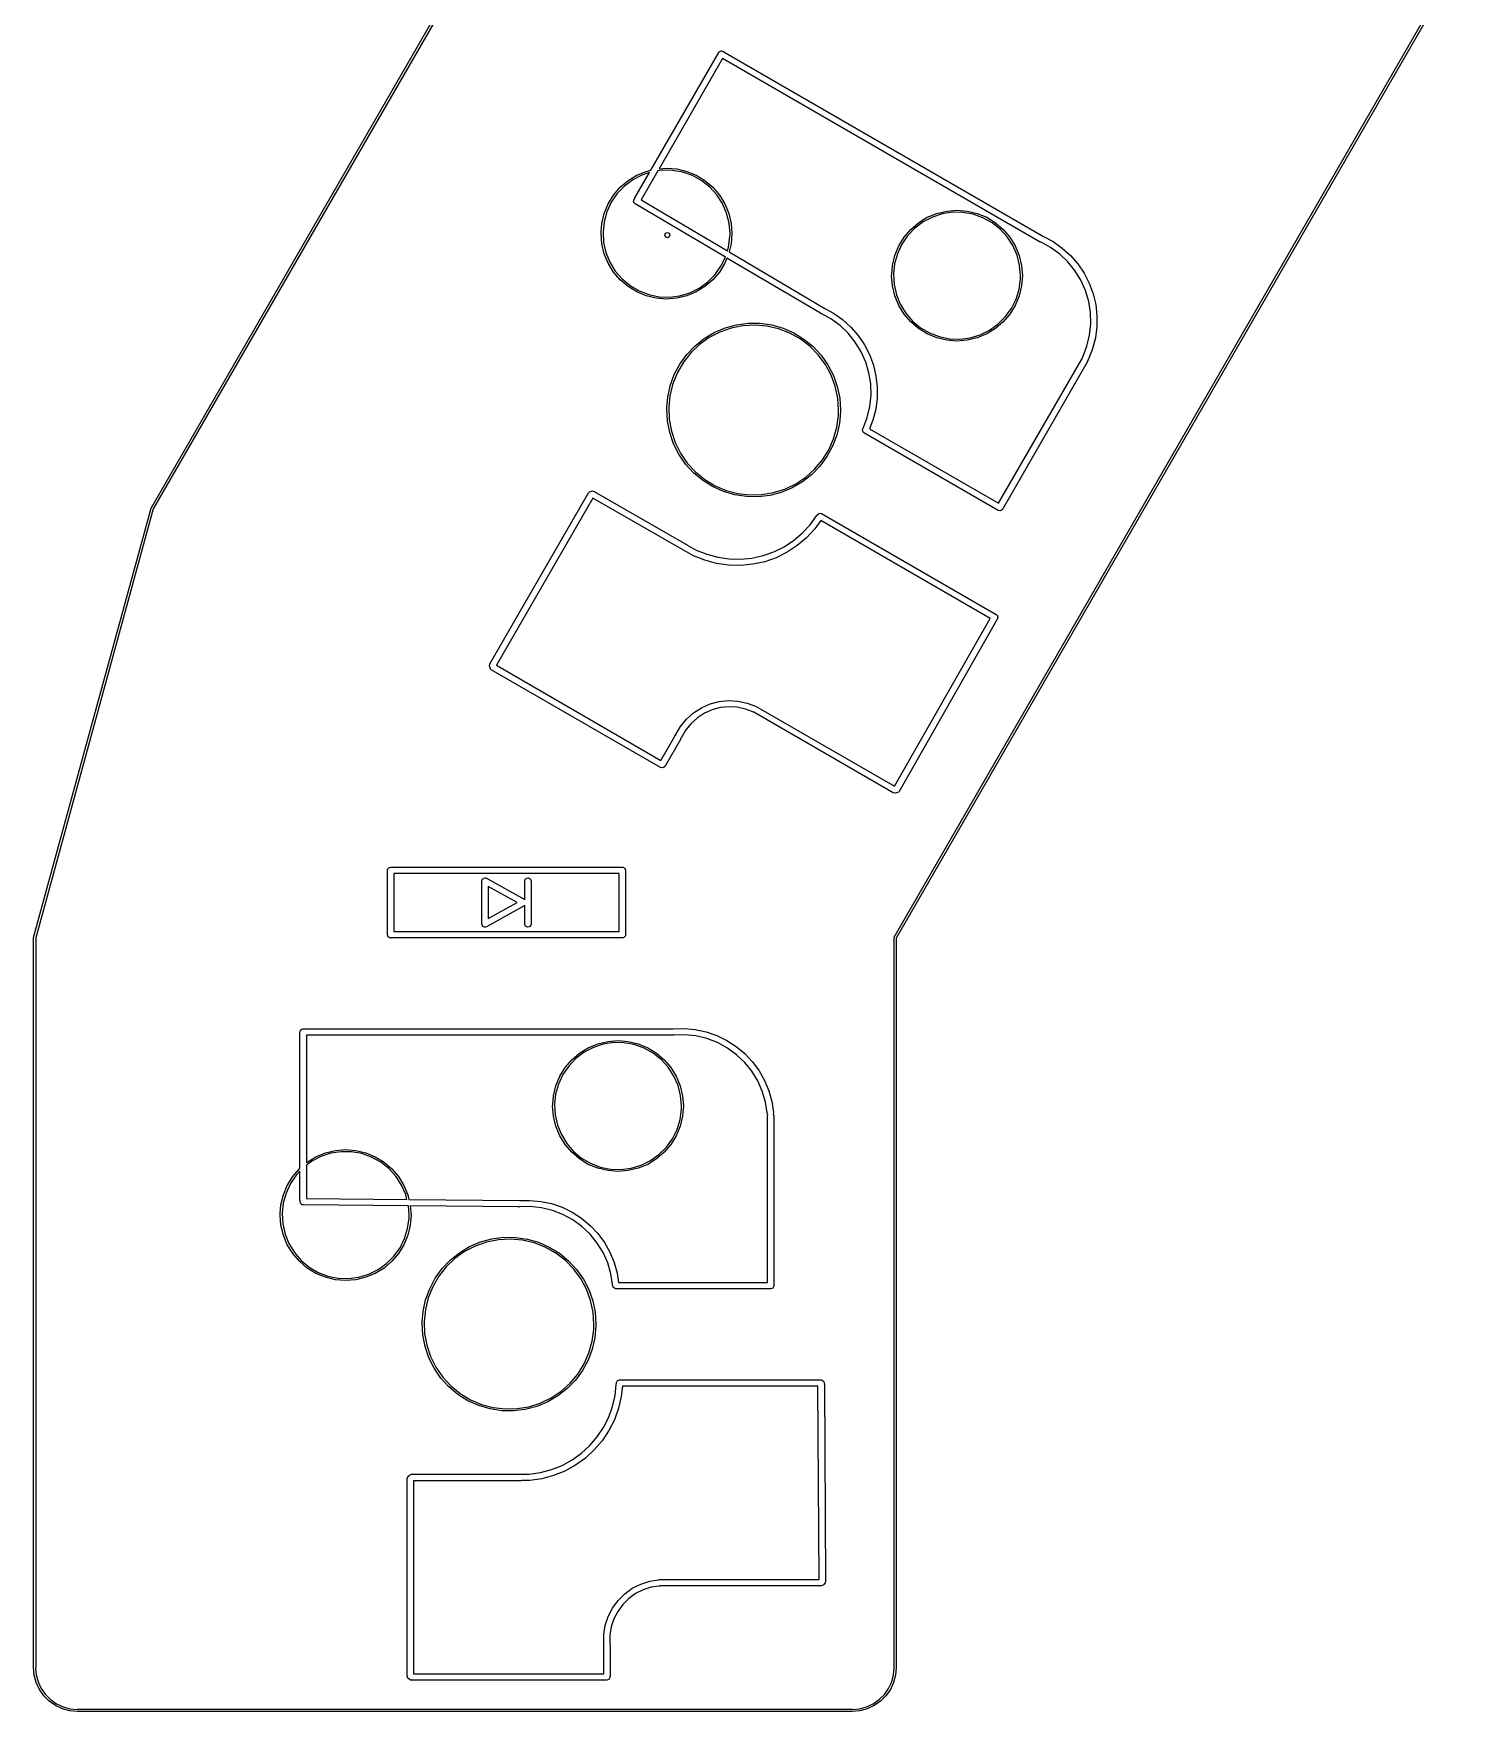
# Model space of a CAD drawing. Extents: x 62 to 222, y -188 to -37.
# Drawn here: x 61.58 to 94.79, y -188.32 to -149.23 of the extents above; entities that cross this region are included whole.
import ezdxf

# ---------------------------------------------------------------- set-up
doc = ezdxf.new("R2010")
doc.units = 0
doc.layers.add('BLACK', color=7, linetype='CONTINUOUS')

msp = doc.modelspace()

# ---------------------------------------------------------------- linework, layer by layer
at = {"layer": 'BLACK', "linetype": 'CONTINUOUS'}
for p, q in [((64.3177, -160.283), (79.3161, -134.305)), ((79.361, -134.327), (64.3626, -160.305)), ((81.6382, -170.283), (94.7509, -147.571)), ((94.7896, -147.604), (81.6849, -170.302)), ((75.9616, -152.415), (77.5458, -149.671)), ((77.5458, -149.671), (77.5521, -149.664)), ((77.5521, -149.664), (77.5533, -149.66)), ((77.5533, -149.66), (77.5562, -149.659)), ((77.5562, -149.659), (77.5625, -149.651)), ((77.5625, -149.651), (77.5808, -149.645)), ((77.5808, -149.645), (77.5977, -149.635)), ((77.5977, -149.635), (77.6044, -149.636)), ((77.6044, -149.636), (77.6107, -149.634)), ((77.6107, -149.634), (77.6291, -149.64)), ((77.6291, -149.64), (77.6482, -149.644)), ((77.6482, -149.644), (85.1177, -153.956)), ((77.6382, -149.811), (76.1558, -152.379)), ((85.0427, -154.086), (77.6382, -149.811)), ((75.6377, -152.531), (75.8587, -152.44)), ((76.1268, -152.429), (75.7359, -153.106)), ((75.8587, -152.44), (75.9616, -152.415)), ((76.2268, -152.414), (76.1268, -152.429)), ((76.1558, -152.379), (76.33, -152.365)), ((76.4693, -152.417), (76.2268, -152.414)), ((76.33, -152.365), (76.5686, -152.384)), ((76.7081, -152.459), (76.4693, -152.417)), ((76.5686, -152.384), (76.8013, -152.44)), ((76.8013, -152.44), (77.0223, -152.531)), ((75.0962, -152.994), (75.2517, -152.812)), ((75.3474, -152.783), (75.1798, -152.959)), ((75.2517, -152.812), (75.4336, -152.656)), ((75.5413, -152.638), (75.3474, -152.783)), ((75.4336, -152.656), (75.6377, -152.531)), ((75.7565, -152.526), (75.5413, -152.638)), ((75.5918, -153.056), (75.9306, -152.469)), ((75.9306, -152.469), (75.7565, -152.526)), ((76.9367, -152.54), (76.7081, -152.459)), ((77.1491, -152.657), (76.9367, -152.54)), ((77.0223, -152.531), (77.2264, -152.656)), ((77.3394, -152.808), (77.1491, -152.657)), ((77.2264, -152.656), (77.4083, -152.812)), ((77.5026, -152.987), (77.3394, -152.808)), ((77.4083, -152.812), (77.5638, -152.994)), ((74.8796, -153.419), (74.9712, -153.198)), ((75.0431, -153.159), (74.941, -153.379)), ((74.9712, -153.198), (75.0962, -152.994)), ((75.1798, -152.959), (75.0431, -153.159)), ((75.5587, -153.132), (75.5767, -153.084)), ((75.5759, -153.181), (75.5587, -153.132)), ((75.5957, -153.197), (75.5759, -153.181)), ((75.5767, -153.084), (75.5879, -153.078)), ((75.5879, -153.078), (75.5918, -153.056)), ((77.7035, -154.44), (75.5957, -153.197)), ((75.7359, -153.106), (77.7492, -154.293)), ((77.6344, -153.191), (77.5026, -152.987)), ((77.5638, -152.994), (77.6888, -153.198)), ((77.7311, -153.413), (77.6344, -153.191)), ((77.6888, -153.198), (77.7804, -153.419)), ((74.8238, -153.651), (74.8796, -153.419)), ((74.8762, -153.613), (74.8504, -153.854)), ((74.941, -153.379), (74.8762, -153.613)), ((77.7902, -153.648), (77.7311, -153.413)), ((77.7804, -153.419), (77.8362, -153.651)), ((82.3113, -153.618), (82.1174, -153.763)), ((82.2036, -153.636), (82.4077, -153.511)), ((82.5265, -153.506), (82.3113, -153.618)), ((82.4077, -153.511), (82.6287, -153.42)), ((82.757, -153.43), (82.5265, -153.506)), ((82.6287, -153.42), (82.8614, -153.364)), ((82.9968, -153.394), (82.757, -153.43)), ((82.8614, -153.364), (83.1, -153.345)), ((83.2393, -153.397), (82.9968, -153.394)), ((83.1, -153.345), (83.3386, -153.364)), ((83.4781, -153.439), (83.2393, -153.397)), ((83.3386, -153.364), (83.5713, -153.42)), ((83.7067, -153.52), (83.4781, -153.439)), ((83.5713, -153.42), (83.7923, -153.511)), ((83.919, -153.637), (83.7067, -153.52)), ((83.7923, -153.511), (83.9964, -153.636)), ((74.805, -153.89), (74.8078, -153.854)), ((74.8238, -154.129), (74.805, -153.89)), ((74.8078, -153.854), (74.8238, -153.651)), ((74.8504, -153.854), (74.8643, -154.096)), ((76.29, -153.925), (76.3076, -153.883)), ((76.3076, -153.967), (76.29, -153.925)), ((76.3076, -153.883), (76.35, -153.865)), ((76.35, -153.985), (76.3076, -153.967)), ((76.35, -153.865), (76.3924, -153.883)), ((76.3924, -153.967), (76.35, -153.985)), ((76.3924, -153.883), (76.41, -153.925)), ((76.41, -153.925), (76.3924, -153.967)), ((77.7766, -154.203), (77.8083, -153.962)), ((77.8101, -153.89), (77.7902, -153.648)), ((77.8083, -153.962), (77.8101, -153.89)), ((77.8362, -153.651), (77.855, -153.89)), ((77.855, -153.89), (77.8362, -154.129)), ((81.7412, -154.178), (81.8662, -153.974)), ((81.9498, -153.939), (81.8131, -154.139)), ((81.8662, -153.974), (82.0217, -153.792)), ((82.1174, -153.763), (81.9498, -153.939)), ((82.0217, -153.792), (82.2036, -153.636)), ((84.1094, -153.788), (83.919, -153.637)), ((83.9964, -153.636), (84.1783, -153.792)), ((84.2726, -153.967), (84.1094, -153.788)), ((84.1783, -153.792), (84.3338, -153.974)), ((84.4044, -154.171), (84.2726, -153.967)), ((84.3338, -153.974), (84.4588, -154.178)), ((85.1177, -153.956), (85.1181, -153.956)), ((85.1181, -153.956), (85.3412, -154.076)), ((74.8796, -154.361), (74.8238, -154.129)), ((74.8643, -154.096), (74.9177, -154.333)), ((74.9712, -154.582), (74.8796, -154.361)), ((74.9177, -154.333), (75.0089, -154.557)), ((77.7492, -154.293), (77.7766, -154.203)), ((77.8362, -154.129), (77.7908, -154.318)), ((77.7908, -154.318), (80.0223, -155.633)), ((81.5938, -154.631), (81.6496, -154.399)), ((81.711, -154.359), (81.6462, -154.593)), ((81.6496, -154.399), (81.7412, -154.178)), ((81.8131, -154.139), (81.711, -154.359)), ((84.5011, -154.393), (84.4044, -154.171)), ((84.4588, -154.178), (84.5504, -154.399)), ((84.5602, -154.628), (84.5011, -154.393)), ((84.5504, -154.399), (84.6062, -154.631)), ((85.046, -154.087), (85.0427, -154.086)), ((85.0488, -154.089), (85.046, -154.087)), ((85.0603, -154.091), (85.0488, -154.089)), ((85.2819, -154.211), (85.0603, -154.091)), ((85.4947, -154.366), (85.2819, -154.211)), ((85.3412, -154.076), (85.5543, -154.226)), ((85.6856, -154.547), (85.4947, -154.366)), ((85.5543, -154.226), (85.7477, -154.401)), ((85.7477, -154.401), (85.9186, -154.597)), ((75.0962, -154.786), (74.9712, -154.582)), ((75.0089, -154.557), (75.1357, -154.764)), ((75.2517, -154.968), (75.0962, -154.786)), ((75.1357, -154.764), (75.2945, -154.947)), ((77.5638, -154.786), (77.4083, -154.968)), ((77.4571, -154.849), (77.5987, -154.652)), ((77.6888, -154.582), (77.5638, -154.786)), ((77.5987, -154.652), (77.7035, -154.44)), ((77.739, -154.461), (77.6888, -154.582)), ((79.9158, -155.744), (77.739, -154.461)), ((81.5778, -154.834), (81.5938, -154.631)), ((81.6462, -154.593), (81.6204, -154.834)), ((84.5801, -154.87), (84.5602, -154.628)), ((84.6062, -154.631), (84.625, -154.87)), ((85.8512, -154.751), (85.6856, -154.547)), ((85.9886, -154.976), (85.8512, -154.751)), ((85.9186, -154.597), (86.0646, -154.813)), ((75.4336, -155.124), (75.2517, -154.968)), ((75.2945, -154.947), (75.4811, -155.102)), ((75.6377, -155.249), (75.4336, -155.124)), ((75.4811, -155.102), (75.6905, -155.225)), ((76.87, -155.268), (77.0879, -155.161)), ((77.2264, -155.124), (77.0223, -155.249)), ((77.0879, -155.161), (77.2853, -155.02)), ((77.4083, -154.968), (77.2264, -155.124)), ((77.2853, -155.02), (77.4571, -154.849)), ((81.575, -154.87), (81.5778, -154.834)), ((81.5938, -155.109), (81.575, -154.87)), ((81.6496, -155.341), (81.5938, -155.109)), ((81.6204, -154.834), (81.6343, -155.076)), ((81.6343, -155.076), (81.6877, -155.313)), ((84.4761, -155.415), (84.5466, -155.183)), ((84.5466, -155.183), (84.5783, -154.942)), ((84.6062, -155.109), (84.5504, -155.341)), ((84.5783, -154.942), (84.5801, -154.87)), ((84.625, -154.87), (84.6062, -155.109)), ((86.0956, -155.216), (85.9886, -154.976)), ((86.0646, -154.813), (86.1836, -155.045)), ((86.1836, -155.045), (86.2737, -155.29)), ((75.8587, -155.34), (75.6377, -155.249)), ((75.6905, -155.225), (75.9171, -155.311)), ((76.0914, -155.396), (75.8587, -155.34)), ((75.9171, -155.311), (76.1548, -155.36)), ((76.33, -155.415), (76.0914, -155.396)), ((76.1548, -155.36), (76.3971, -155.369)), ((76.5686, -155.396), (76.33, -155.415)), ((76.3971, -155.369), (76.6377, -155.338)), ((76.8013, -155.34), (76.5686, -155.396)), ((76.6377, -155.338), (76.87, -155.268)), ((77.0223, -155.249), (76.8013, -155.34)), ((81.7412, -155.562), (81.6496, -155.341)), ((81.6877, -155.313), (81.7789, -155.537)), ((81.8662, -155.766), (81.7412, -155.562)), ((81.7789, -155.537), (81.9057, -155.744)), ((84.4588, -155.562), (84.3338, -155.766)), ((84.3687, -155.632), (84.4761, -155.415)), ((84.5504, -155.341), (84.4588, -155.562)), ((86.1703, -155.469), (86.0956, -155.216)), ((86.2114, -155.729), (86.1703, -155.469)), ((86.2737, -155.29), (86.3337, -155.543)), ((86.3337, -155.543), (86.3627, -155.802)), ((79.9291, -155.757), (79.9158, -155.744)), ((79.9386, -155.758), (79.9291, -155.757)), ((79.9461, -155.762), (79.9386, -155.758)), ((79.9494, -155.763), (79.9461, -155.762)), ((80.1617, -155.878), (79.9494, -155.763)), ((80.0223, -155.633), (80.034, -155.643)), ((80.034, -155.643), (80.2211, -155.744)), ((80.3742, -156.033), (80.1617, -155.878)), ((80.2211, -155.744), (80.4338, -155.893)), ((80.4338, -155.893), (80.6269, -156.067)), ((82.0217, -155.948), (81.8662, -155.766)), ((81.9057, -155.744), (82.0645, -155.927)), ((82.2036, -156.104), (82.0217, -155.948)), ((82.0645, -155.927), (82.2511, -156.082)), ((84.1783, -155.948), (83.9964, -156.104)), ((84.0553, -156), (84.2271, -155.829)), ((84.3338, -155.766), (84.1783, -155.948)), ((84.2271, -155.829), (84.3687, -155.632)), ((86.2182, -155.992), (86.2114, -155.729)), ((86.3627, -155.802), (86.3603, -156.063)), ((76.9893, -156.509), (77.2043, -156.337)), ((77.3254, -156.312), (77.0979, -156.474)), ((77.2043, -156.337), (77.4407, -156.196)), ((77.5736, -156.183), (77.3254, -156.312)), ((77.4407, -156.196), (77.694, -156.088)), ((77.8375, -156.09), (77.5736, -156.183)), ((77.694, -156.088), (77.9597, -156.015)), ((78.1118, -156.036), (77.8375, -156.09)), ((77.9597, -156.015), (78.2328, -155.979)), ((78.3911, -156.02), (78.1118, -156.036)), ((78.2328, -155.979), (78.5083, -155.98)), ((78.6697, -156.044), (78.3911, -156.02)), ((78.5083, -155.98), (78.781, -156.019)), ((78.9422, -156.107), (78.6697, -156.044)), ((78.781, -156.019), (79.0459, -156.095)), ((79.2031, -156.208), (78.9422, -156.107)), ((79.0459, -156.095), (79.2982, -156.205)), ((79.4471, -156.345), (79.2031, -156.208)), ((79.2982, -156.205), (79.533, -156.349)), ((79.6694, -156.515), (79.4471, -156.345)), ((79.533, -156.349), (79.7462, -156.524)), ((80.5647, -156.213), (80.3742, -156.033)), ((80.73, -156.418), (80.5647, -156.213)), ((80.6269, -156.067), (80.7975, -156.264)), ((80.7975, -156.264), (80.9433, -156.479)), ((82.4077, -156.229), (82.2036, -156.104)), ((82.2511, -156.082), (82.4605, -156.205)), ((82.6287, -156.32), (82.4077, -156.229)), ((82.4605, -156.205), (82.6871, -156.291)), ((82.8614, -156.376), (82.6287, -156.32)), ((82.6871, -156.291), (82.9248, -156.34)), ((82.9248, -156.34), (83.1671, -156.349)), ((83.1671, -156.349), (83.4077, -156.318)), ((83.5713, -156.32), (83.3386, -156.376)), ((83.4077, -156.318), (83.64, -156.248)), ((83.7923, -156.229), (83.5713, -156.32)), ((83.64, -156.248), (83.8579, -156.141)), ((83.9964, -156.104), (83.7923, -156.229)), ((83.8579, -156.141), (84.0553, -156)), ((86.1292, -156.509), (86.1907, -156.254)), ((86.1907, -156.254), (86.2182, -155.992)), ((86.3264, -156.321), (86.2617, -156.573)), ((86.3603, -156.063), (86.3264, -156.321)), ((76.639, -156.933), (76.7997, -156.709)), ((76.8955, -156.667), (76.7223, -156.887)), ((76.7997, -156.709), (76.9893, -156.509)), ((77.0979, -156.474), (76.8955, -156.667)), ((79.8656, -156.714), (79.6694, -156.515)), ((79.7462, -156.524), (79.9337, -156.726)), ((80.0318, -156.939), (79.8656, -156.714)), ((79.9337, -156.726), (80.0921, -156.951)), ((80.8672, -156.642), (80.73, -156.418)), ((80.9741, -156.882), (80.8672, -156.642)), ((80.9433, -156.479), (81.0621, -156.71)), ((81.0621, -156.71), (81.1521, -156.954)), ((83.1, -156.395), (82.8614, -156.376)), ((83.3386, -156.376), (83.1, -156.395)), ((86.0308, -156.753), (86.0388, -156.745)), ((86.0388, -156.745), (86.1292, -156.509)), ((86.2617, -156.573), (86.1671, -156.816)), ((76.5819, -157.129), (76.4769, -157.388)), ((76.5101, -157.176), (76.639, -156.933)), ((76.7223, -156.887), (76.5819, -157.129)), ((80.1646, -157.185), (80.0318, -156.939)), ((80.0921, -156.951), (80.2185, -157.196)), ((81.0486, -157.133), (80.9741, -156.882)), ((81.0897, -157.393), (81.0486, -157.133)), ((81.1521, -156.954), (81.212, -157.208)), ((84.069, -160.173), (86.0085, -156.813)), ((86.1384, -156.888), (84.1659, -160.305)), ((86.0085, -156.813), (86.0252, -156.793)), ((86.0252, -156.793), (86.0261, -156.793)), ((86.0261, -156.793), (86.0308, -156.753)), ((86.1473, -156.838), (86.1384, -156.888)), ((86.167, -156.816), (86.1471, -156.838)), ((86.1471, -156.838), (86.1473, -156.838)), ((86.1671, -156.816), (86.167, -156.816)), ((76.3567, -157.704), (76.4154, -157.435)), ((76.4769, -157.388), (76.4094, -157.66)), ((76.4154, -157.435), (76.5101, -157.176)), ((80.2614, -157.448), (80.1646, -157.185)), ((80.2185, -157.196), (80.3104, -157.455)), ((80.3203, -157.721), (80.2614, -157.448)), ((80.3104, -157.455), (80.3663, -157.725)), ((81.0966, -157.655), (81.0897, -157.393)), ((81.212, -157.208), (81.241, -157.466)), ((81.241, -157.466), (81.2386, -157.726)), ((76.3383, -157.938), (76.3567, -157.704)), ((76.4094, -157.66), (76.3809, -157.938)), ((80.34, -158), (80.3203, -157.721)), ((80.3663, -157.725), (80.385, -158)), ((81.0078, -158.172), (81.0691, -157.917)), ((81.0691, -157.917), (81.0966, -157.655)), ((81.2386, -157.726), (81.2049, -157.984)), ((76.3351, -157.979), (76.3383, -157.938)), ((76.351, -158.254), (76.3351, -157.979)), ((76.404, -158.524), (76.351, -158.254)), ((76.3809, -157.938), (76.3919, -158.217)), ((76.3919, -158.217), (76.4422, -158.492)), ((80.2989, -158.402), (80.3361, -158.124)), ((80.3361, -158.124), (80.34, -158)), ((80.3846, -158.042), (80.3601, -158.317)), ((80.385, -158), (80.3846, -158.042)), ((80.9176, -158.407), (81.0078, -158.172)), ((81.1404, -158.236), (81.0621, -158.437)), ((81.2049, -157.984), (81.1404, -158.236)), ((76.4932, -158.785), (76.404, -158.524)), ((76.4422, -158.492), (76.5307, -158.758)), ((80.1099, -158.927), (80.223, -158.671)), ((80.2986, -158.585), (80.2012, -158.843)), ((80.223, -158.671), (80.2989, -158.402)), ((80.3601, -158.317), (80.2986, -158.585)), ((80.8951, -158.47), (80.9071, -158.437)), ((80.9126, -158.518), (80.8951, -158.47)), ((80.9071, -158.437), (80.9096, -158.415)), ((80.9096, -158.415), (80.9176, -158.407)), ((80.9326, -158.535), (80.9126, -158.518)), ((84.0589, -160.34), (80.9326, -158.535)), ((81.0621, -158.437), (84.069, -160.173)), ((76.617, -159.031), (76.4932, -158.785)), ((76.5307, -158.758), (76.6557, -159.008)), ((76.773, -159.258), (76.617, -159.031)), ((76.6557, -159.008), (76.8147, -159.238)), ((80.0698, -159.085), (79.9067, -159.307)), ((79.9619, -159.164), (80.1099, -158.927)), ((80.2012, -158.843), (80.0698, -159.085)), ((76.9584, -159.462), (76.773, -159.258)), ((76.8147, -159.238), (77.0046, -159.443)), ((77.1697, -159.638), (76.9584, -159.462)), ((77.0046, -159.443), (77.2215, -159.62)), ((79.5736, -159.565), (79.7819, -159.378)), ((79.9067, -159.307), (79.715, -159.505)), ((79.7819, -159.378), (79.9619, -159.164)), ((77.4031, -159.785), (77.1697, -159.638)), ((77.2215, -159.62), (77.4611, -159.764)), ((77.6541, -159.898), (77.4031, -159.785)), ((77.4611, -159.764), (77.7186, -159.873)), ((77.7186, -159.873), (77.989, -159.945)), ((78.8222, -159.925), (79.0889, -159.841)), ((79.2604, -159.814), (79.0059, -159.919)), ((79.0889, -159.841), (79.341, -159.72)), ((79.4982, -159.675), (79.2604, -159.814)), ((79.341, -159.72), (79.5736, -159.565)), ((79.715, -159.505), (79.4982, -159.675)), ((72.2089, -163.915), (74.5089, -159.931)), ((74.6138, -160.05), (72.3638, -163.947)), ((74.5089, -159.931), (74.5256, -159.911)), ((74.5256, -159.911), (74.5738, -159.894)), ((74.5738, -159.894), (74.5783, -159.895)), ((74.5783, -159.895), (74.5949, -159.886)), ((74.5949, -159.886), (74.6455, -159.895)), ((76.7788, -161.3), (74.6138, -160.05)), ((74.6455, -159.895), (76.7763, -161.125)), ((77.9183, -159.976), (77.6541, -159.898)), ((78.1906, -160.018), (77.9183, -159.976)), ((77.989, -159.945), (78.2667, -159.978)), ((78.466, -160.022), (78.1906, -160.018)), ((78.2667, -159.978), (78.5463, -159.971)), ((78.7394, -159.989), (78.466, -160.022)), ((78.5463, -159.971), (78.8222, -159.925)), ((79.0059, -159.919), (78.7394, -159.989)), ((61.5759, -170.289), (64.3153, -160.289)), ((64.3626, -160.305), (61.625, -170.299)), ((64.3153, -160.289), (64.3173, -160.286)), ((64.3173, -160.286), (64.3177, -160.283)), ((79.6753, -160.675), (79.8254, -160.469)), ((79.927, -160.577), (79.788, -160.768)), ((79.8254, -160.469), (79.8281, -160.458)), ((79.8281, -160.458), (79.8464, -160.443)), ((79.8464, -160.443), (79.8507, -160.431)), ((79.8507, -160.431), (79.8952, -160.405)), ((79.8952, -160.405), (79.9457, -160.414)), ((83.8763, -162.857), (79.927, -160.577)), ((79.9457, -160.414), (84.016, -162.764)), ((84.1094, -160.349), (84.0589, -160.34)), ((84.1539, -160.323), (84.1094, -160.349)), ((84.1566, -160.316), (84.1539, -160.323)), ((84.1659, -160.305), (84.1566, -160.316)), ((79.0689, -161.187), (79.2912, -161.042)), ((79.2912, -161.042), (79.4943, -160.87)), ((79.5951, -160.976), (79.3785, -161.159)), ((79.4943, -160.87), (79.6753, -160.675)), ((79.788, -160.768), (79.5951, -160.976)), ((76.7763, -161.125), (76.7942, -161.13)), ((76.7981, -161.303), (76.7788, -161.3)), ((76.7942, -161.13), (76.8011, -161.138)), ((76.9613, -161.394), (76.7981, -161.303)), ((76.8011, -161.138), (77.0244, -161.262)), ((77.2239, -161.5), (76.9613, -161.394)), ((77.0244, -161.262), (77.2706, -161.362)), ((77.2706, -161.362), (77.5271, -161.432)), ((77.5271, -161.432), (77.7901, -161.47)), ((78.3204, -161.451), (78.58, -161.393)), ((78.58, -161.393), (78.8307, -161.305)), ((78.8874, -161.44), (78.6201, -161.534)), ((78.8307, -161.305), (79.0689, -161.187)), ((79.1414, -161.314), (78.8874, -161.44)), ((79.3785, -161.159), (79.1414, -161.314)), ((77.4974, -161.575), (77.2239, -161.5)), ((77.7778, -161.616), (77.4974, -161.575)), ((78.0612, -161.623), (77.7778, -161.616)), ((77.7901, -161.47), (78.0559, -161.477)), ((78.0559, -161.477), (78.3204, -161.451)), ((78.3433, -161.595), (78.0612, -161.623)), ((78.6201, -161.534), (78.3433, -161.595)), ((81.6475, -166.766), (83.8763, -162.857)), ((84.0312, -162.888), (81.7528, -166.884)), ((84.016, -162.764), (84.036, -162.781)), ((84.0326, -162.879), (84.0312, -162.888)), ((84.036, -162.878), (84.0326, -162.879)), ((84.036, -162.781), (84.0535, -162.829)), ((84.0535, -162.829), (84.036, -162.878)), ((72.1999, -163.965), (72.2089, -163.915)), ((72.2096, -163.982), (72.1999, -163.965)), ((72.208, -163.987), (72.2096, -163.982)), ((72.2255, -164.035), (72.208, -163.987)), ((72.2455, -164.052), (72.2255, -164.035)), ((76.1859, -166.327), (72.2455, -164.052)), ((72.3638, -163.947), (76.2002, -166.162)), ((76.9601, -165.054), (77.1445, -164.935)), ((77.1445, -164.935), (77.3453, -164.846)), ((77.3453, -164.846), (77.5575, -164.79)), ((77.5837, -164.934), (77.3937, -164.984)), ((77.5575, -164.79), (77.7758, -164.768)), ((77.7792, -164.914), (77.5837, -164.934)), ((77.7758, -164.768), (77.995, -164.78)), ((77.9755, -164.925), (77.7792, -164.914)), ((78.1677, -164.966), (77.9755, -164.925)), ((77.995, -164.78), (78.2096, -164.826)), ((78.2096, -164.826), (78.4004, -164.9)), ((78.4004, -164.9), (78.4218, -164.904)), ((78.4218, -164.904), (81.6475, -166.766)), ((76.6579, -165.371), (76.7965, -165.201)), ((76.9022, -165.301), (76.7781, -165.454)), ((76.7965, -165.201), (76.9601, -165.054)), ((77.0487, -165.17), (76.9022, -165.301)), ((77.2139, -165.064), (77.0487, -165.17)), ((77.3937, -164.984), (77.2139, -165.064)), ((78.3418, -165.034), (78.1677, -164.966)), ((78.3493, -165.041), (78.3418, -165.034)), ((78.3617, -165.042), (78.3493, -165.041)), ((81.616, -166.921), (78.3617, -165.042)), ((76.2002, -166.162), (76.5252, -165.599)), ((76.6552, -165.674), (76.3052, -166.28)), ((76.5252, -165.599), (76.542, -165.579)), ((76.542, -165.579), (76.5453, -165.578)), ((76.5453, -165.578), (76.5476, -165.56)), ((76.5476, -165.56), (76.6579, -165.371)), ((76.5476, -165.56), (76.5476, -165.56)), ((76.6593, -165.65), (76.6552, -165.674)), ((76.6828, -165.625), (76.6593, -165.65)), ((76.6841, -165.615), (76.6828, -165.625)), ((76.7781, -165.454), (76.6841, -165.615)), ((76.2364, -166.335), (76.1859, -166.327)), ((76.2808, -166.31), (76.2364, -166.335)), ((76.2838, -166.302), (76.2808, -166.31)), ((76.2884, -166.3), (76.2838, -166.302)), ((76.3052, -166.28), (76.2884, -166.3)), ((81.7362, -166.904), (81.6881, -166.922)), ((81.7528, -166.884), (81.7362, -166.904)), ((81.6665, -166.93), (81.616, -166.921)), ((81.6833, -166.921), (81.6665, -166.93)), ((81.6881, -166.922), (81.6833, -166.921)), ((69.825, -168.725), (69.8267, -168.715)), ((69.825, -170.225), (69.825, -168.725)), ((69.8261, -168.712), (69.8278, -168.709)), ((69.8267, -168.715), (69.8261, -168.712)), ((69.8278, -168.709), (69.8295, -168.699)), ((69.8295, -168.699), (69.842, -168.684)), ((69.842, -168.684), (69.8518, -168.668)), ((69.8518, -168.668), (69.8581, -168.665)), ((69.8581, -168.665), (69.8625, -168.66)), ((69.8625, -168.66), (69.8817, -168.657)), ((69.8817, -168.657), (69.9, -168.65)), ((69.9, -168.65), (75.3, -168.65)), ((69.975, -168.8), (69.975, -170.15)), ((75.225, -168.8), (69.975, -168.8)), ((75.225, -170.15), (75.225, -168.8)), ((75.3, -168.65), (75.3097, -168.652)), ((75.3097, -168.652), (75.313, -168.651)), ((75.313, -168.651), (75.3159, -168.653)), ((75.3159, -168.653), (75.3257, -168.655)), ((75.3257, -168.655), (75.3406, -168.667)), ((75.3406, -168.667), (75.3575, -168.677)), ((75.3575, -168.677), (75.3598, -168.683)), ((75.3598, -168.683), (75.365, -168.688)), ((75.365, -168.688), (75.3683, -168.707)), ((75.3683, -168.707), (75.375, -168.725)), ((75.375, -168.725), (75.375, -170.225)), ((72.025, -168.975), (72.0295, -168.949)), ((72.025, -169.975), (72.025, -168.975)), ((72.0295, -168.949), (72.0376, -168.94)), ((72.0376, -168.94), (72.0418, -168.928)), ((72.0418, -168.928), (72.0536, -168.921)), ((72.0536, -168.921), (72.0625, -168.91)), ((72.0625, -168.91), (72.0749, -168.908)), ((72.0749, -168.908), (72.0858, -168.901)), ((72.0858, -168.901), (72.0994, -168.904)), ((72.0994, -168.904), (72.113, -168.901)), ((72.113, -168.901), (72.124, -168.907)), ((72.124, -168.907), (72.1364, -168.909)), ((72.1364, -168.909), (73.025, -169.403)), ((72.8456, -169.475), (72.175, -169.102)), ((72.175, -169.102), (72.175, -169.848)), ((73.025, -168.975), (73.0295, -168.949)), ((73.025, -169.403), (73.025, -168.975)), ((73.0295, -168.949), (73.0625, -168.91)), ((73.0625, -168.91), (73.113, -168.901)), ((73.113, -168.901), (73.1575, -168.927)), ((73.1575, -168.927), (73.175, -168.975)), ((73.175, -168.975), (73.175, -169.975)), ((73.025, -169.547), (72.1364, -170.041)), ((72.175, -169.848), (72.8456, -169.475)), ((73.025, -169.975), (73.025, -169.547)), ((72.0293, -169.987), (72.025, -169.975)), ((72.0291, -169.999), (72.0293, -169.987)), ((72.0378, -170.01), (72.0291, -169.999)), ((72.0425, -170.023), (72.0378, -170.01)), ((72.0535, -170.03), (72.0425, -170.023)), ((72.0614, -170.039), (72.0535, -170.03)), ((72.075, -170.042), (72.0614, -170.039)), ((72.087, -170.049), (72.075, -170.042)), ((72.1364, -170.041), (72.1118, -170.049)), ((73.0425, -170.023), (73.025, -169.975)), ((73.087, -170.049), (73.0425, -170.023)), ((73.1375, -170.04), (73.087, -170.049)), ((73.1705, -170.001), (73.1375, -170.04)), ((73.175, -169.975), (73.1705, -170.001)), ((61.575, -170.295), (61.5763, -170.292)), ((61.575, -187.295), (61.575, -170.295)), ((61.5763, -170.292), (61.5759, -170.289)), ((61.625, -170.299), (61.625, -187.295)), ((69.8317, -170.243), (69.825, -170.225)), ((69.835, -170.262), (69.8317, -170.243)), ((69.8402, -170.267), (69.835, -170.262)), ((69.8425, -170.273), (69.8402, -170.267)), ((69.8594, -170.283), (69.8425, -170.273)), ((69.8743, -170.295), (69.8594, -170.283)), ((69.8841, -170.297), (69.8743, -170.295)), ((69.887, -170.299), (69.8841, -170.297)), ((69.8903, -170.298), (69.887, -170.299)), ((69.9, -170.3), (69.8903, -170.298)), ((75.3, -170.3), (69.9, -170.3)), ((69.975, -170.15), (75.225, -170.15)), ((72.0994, -170.047), (72.087, -170.049)), ((72.1118, -170.049), (72.0994, -170.047)), ((75.3183, -170.293), (75.3, -170.3)), ((75.3375, -170.29), (75.3183, -170.293)), ((75.3418, -170.285), (75.3375, -170.29)), ((75.3482, -170.282), (75.3418, -170.285)), ((75.358, -170.266), (75.3482, -170.282)), ((75.3705, -170.251), (75.358, -170.266)), ((75.3722, -170.241), (75.3705, -170.251)), ((75.3739, -170.238), (75.3722, -170.241)), ((75.375, -170.225), (75.3733, -170.235)), ((75.3733, -170.235), (75.3739, -170.238)), ((81.6349, -170.295), (81.6374, -170.289)), ((81.6349, -187.295), (81.6349, -170.295)), ((81.6374, -170.289), (81.6382, -170.283)), ((81.6849, -170.302), (81.6849, -187.295)), ((67.7849, -172.491), (67.7866, -172.482)), ((67.7849, -175.665), (67.7849, -172.491)), ((67.786, -172.478), (67.7877, -172.475)), ((67.7866, -172.482), (67.786, -172.478)), ((67.7877, -172.475), (67.7894, -172.466)), ((67.7894, -172.466), (67.8019, -172.451)), ((67.8019, -172.451), (67.8117, -172.434)), ((67.8117, -172.434), (67.818, -172.432)), ((67.818, -172.432), (67.8224, -172.426)), ((67.8224, -172.426), (67.8416, -172.423)), ((67.8416, -172.423), (67.8599, -172.416)), ((67.8599, -172.416), (76.4849, -172.416)), ((76.4849, -172.566), (67.9349, -172.566)), ((67.9349, -172.566), (67.9349, -175.536)), ((74.5067, -172.856), (74.7277, -172.765)), ((74.856, -172.775), (74.6255, -172.851)), ((74.7277, -172.765), (74.9604, -172.709)), ((75.0958, -172.739), (74.856, -172.775)), ((74.9604, -172.709), (75.199, -172.69)), ((75.3383, -172.742), (75.0958, -172.739)), ((75.199, -172.69), (75.4376, -172.709)), ((75.5771, -172.784), (75.3383, -172.742)), ((75.4376, -172.709), (75.6703, -172.765)), ((75.6703, -172.765), (75.8913, -172.856)), ((76.4849, -172.416), (76.4854, -172.416)), ((76.488, -172.565), (76.4849, -172.566)), ((76.4854, -172.416), (76.7385, -172.409)), ((76.4917, -172.566), (76.488, -172.565)), ((76.5024, -172.561), (76.4917, -172.566)), ((76.7544, -172.555), (76.5024, -172.561)), ((76.7385, -172.409), (76.998, -172.432)), ((77.0162, -172.582), (76.7544, -172.555)), ((76.998, -172.432), (77.2528, -172.486)), ((77.2721, -172.644), (77.0162, -172.582)), ((77.2528, -172.486), (77.4991, -172.571)), ((77.5177, -172.738), (77.2721, -172.644)), ((77.4991, -172.571), (77.7335, -172.685)), ((77.749, -172.864), (77.5177, -172.738)), ((77.7335, -172.685), (77.9524, -172.826)), ((73.9652, -173.319), (74.1207, -173.137)), ((74.2164, -173.108), (74.0488, -173.284)), ((74.1207, -173.137), (74.3026, -172.981)), ((74.4103, -172.963), (74.2164, -173.108)), ((74.3026, -172.981), (74.5067, -172.856)), ((74.6255, -172.851), (74.4103, -172.963)), ((75.8057, -172.865), (75.5771, -172.784)), ((76.0181, -172.982), (75.8057, -172.865)), ((75.8913, -172.856), (76.0954, -172.981)), ((76.2084, -173.133), (76.0181, -172.982)), ((76.0954, -172.981), (76.2773, -173.137)), ((76.3716, -173.312), (76.2084, -173.133)), ((76.2773, -173.137), (76.4328, -173.319)), ((77.9619, -173.019), (77.749, -172.864)), ((77.9524, -172.826), (78.1527, -172.993)), ((78.1527, -173.2), (77.9619, -173.019)), ((78.1527, -172.993), (78.3314, -173.183)), ((73.7486, -173.744), (73.8402, -173.523)), ((73.9121, -173.484), (73.81, -173.704)), ((73.8402, -173.523), (73.9652, -173.319)), ((74.0488, -173.284), (73.9121, -173.484)), ((76.5034, -173.516), (76.3716, -173.312)), ((76.4328, -173.319), (76.5578, -173.523)), ((76.6001, -173.738), (76.5034, -173.516)), ((76.5578, -173.523), (76.6494, -173.744)), ((78.3183, -173.405), (78.1527, -173.2)), ((78.4558, -173.629), (78.3183, -173.405)), ((78.3314, -173.183), (78.486, -173.392)), ((78.486, -173.392), (78.6142, -173.619)), ((73.6928, -173.976), (73.7486, -173.744)), ((73.7452, -173.938), (73.7194, -174.179)), ((73.81, -173.704), (73.7452, -173.938)), ((76.6592, -173.973), (76.6001, -173.738)), ((76.6494, -173.744), (76.7052, -173.976)), ((78.5627, -173.869), (78.4558, -173.629)), ((78.6374, -174.122), (78.5627, -173.869)), ((78.6142, -173.619), (78.7141, -173.86)), ((78.7141, -173.86), (78.7842, -174.111)), ((73.674, -174.215), (73.6768, -174.179)), ((73.6928, -174.454), (73.674, -174.215)), ((73.6768, -174.179), (73.6928, -173.976)), ((73.7194, -174.179), (73.7333, -174.421)), ((76.6456, -174.528), (76.6773, -174.287)), ((76.6791, -174.215), (76.6592, -173.973)), ((76.6773, -174.287), (76.6791, -174.215)), ((76.7052, -173.976), (76.724, -174.215)), ((76.724, -174.215), (76.7052, -174.454)), ((78.6768, -174.371), (78.6374, -174.122)), ((78.7842, -174.111), (78.8236, -174.368)), ((73.7486, -174.686), (73.6928, -174.454)), ((73.7333, -174.421), (73.7867, -174.658)), ((73.8402, -174.907), (73.7486, -174.686)), ((73.7867, -174.658), (73.8779, -174.882)), ((76.6494, -174.686), (76.5578, -174.907)), ((76.5751, -174.76), (76.6456, -174.528)), ((76.7052, -174.454), (76.6494, -174.686)), ((78.6742, -174.382), (78.6768, -174.371)), ((78.69, -174.419), (78.6742, -174.382)), ((78.6849, -174.445), (78.6894, -174.42)), ((78.6849, -178.324), (78.6849, -174.445)), ((78.6894, -174.42), (78.69, -174.419)), ((78.8236, -174.368), (78.8171, -174.397)), ((78.8171, -174.397), (78.8173, -174.397)), ((78.8173, -174.397), (78.8349, -174.445)), ((78.8236, -174.368), (78.8236, -174.368)), ((78.8349, -174.445), (78.8349, -178.39)), ((73.9652, -175.111), (73.8402, -174.907)), ((73.8779, -174.882), (74.0047, -175.089)), ((74.1207, -175.293), (73.9652, -175.111)), ((74.0047, -175.089), (74.1635, -175.272)), ((76.4328, -175.111), (76.2773, -175.293)), ((76.3261, -175.174), (76.4677, -174.977)), ((76.5578, -174.907), (76.4328, -175.111)), ((76.4677, -174.977), (76.5751, -174.76)), ((68.0603, -175.503), (67.9349, -175.597)), ((67.9526, -175.521), (68.1567, -175.396)), ((68.2755, -175.391), (68.0603, -175.503)), ((68.1567, -175.396), (68.3777, -175.305)), ((68.506, -175.315), (68.2755, -175.391)), ((68.3777, -175.305), (68.6104, -175.249)), ((68.7458, -175.279), (68.506, -175.315)), ((68.6104, -175.249), (68.849, -175.23)), ((68.9883, -175.282), (68.7458, -175.279)), ((68.849, -175.23), (69.0876, -175.249)), ((69.2271, -175.324), (68.9883, -175.282)), ((69.0876, -175.249), (69.3203, -175.305)), ((69.4557, -175.405), (69.2271, -175.324)), ((69.3203, -175.305), (69.5413, -175.396)), ((69.668, -175.522), (69.4557, -175.405)), ((69.5413, -175.396), (69.7454, -175.521)), ((74.3026, -175.449), (74.1207, -175.293)), ((74.1635, -175.272), (74.3501, -175.427)), ((74.5067, -175.574), (74.3026, -175.449)), ((74.3501, -175.427), (74.5595, -175.55)), ((75.739, -175.593), (75.9569, -175.486)), ((76.0954, -175.449), (75.8913, -175.574)), ((75.9569, -175.486), (76.1543, -175.345)), ((76.2773, -175.293), (76.0954, -175.449)), ((76.1543, -175.345), (76.3261, -175.174)), ((67.4902, -176.063), (67.6152, -175.859)), ((67.6988, -175.824), (67.5621, -176.024)), ((67.6152, -175.859), (67.7707, -175.677)), ((67.7849, -175.733), (67.6988, -175.824)), ((67.7707, -175.677), (67.7849, -175.665)), ((67.7849, -176.399), (67.7849, -175.733)), ((67.9349, -175.536), (67.9526, -175.521)), ((67.9349, -175.597), (67.9349, -176.371)), ((69.8584, -175.673), (69.668, -175.522)), ((69.7454, -175.521), (69.9273, -175.677)), ((70.0216, -175.852), (69.8584, -175.673)), ((69.9273, -175.677), (70.0828, -175.859)), ((70.1534, -176.056), (70.0216, -175.852)), ((70.0828, -175.859), (70.2078, -176.063)), ((74.7277, -175.665), (74.5067, -175.574)), ((74.5595, -175.55), (74.7861, -175.636)), ((74.9604, -175.721), (74.7277, -175.665)), ((74.7861, -175.636), (75.0238, -175.685)), ((75.199, -175.74), (74.9604, -175.721)), ((75.0238, -175.685), (75.2661, -175.694)), ((75.4376, -175.721), (75.199, -175.74)), ((75.2661, -175.694), (75.5067, -175.663)), ((75.6703, -175.665), (75.4376, -175.721)), ((75.5067, -175.663), (75.739, -175.593)), ((75.8913, -175.574), (75.6703, -175.665)), ((67.3428, -176.516), (67.3986, -176.284)), ((67.46, -176.244), (67.3952, -176.478)), ((67.3986, -176.284), (67.4902, -176.063)), ((67.5621, -176.024), (67.46, -176.244)), ((70.2501, -176.278), (70.1534, -176.056)), ((70.2078, -176.063), (70.2994, -176.284)), ((70.2788, -176.392), (70.2501, -176.278)), ((70.2994, -176.284), (70.3255, -176.393)), ((67.3268, -176.719), (67.3428, -176.516)), ((67.3952, -176.478), (67.3694, -176.719)), ((67.7926, -176.421), (67.7849, -176.399)), ((67.7862, -176.432), (67.7926, -176.421)), ((67.7946, -176.482), (67.7862, -176.432)), ((67.8336, -176.516), (67.7946, -176.482)), ((67.8592, -176.52), (67.8336, -176.516)), ((70.3116, -176.543), (67.8592, -176.52)), ((67.9349, -176.371), (70.2788, -176.392)), ((70.3291, -176.755), (70.3116, -176.543)), ((70.3255, -176.393), (72.9106, -176.416)), ((72.874, -176.566), (70.3573, -176.543)), ((70.3573, -176.543), (70.374, -176.755)), ((72.8917, -176.57), (72.874, -176.566)), ((72.9005, -176.566), (72.8917, -176.57)), ((72.9092, -176.566), (72.9005, -176.566)), ((72.9124, -176.565), (72.9092, -176.566)), ((72.9106, -176.416), (72.9258, -176.419)), ((73.1539, -176.559), (72.9124, -176.565)), ((72.9258, -176.419), (73.138, -176.413)), ((73.138, -176.413), (73.397, -176.436)), ((73.4151, -176.586), (73.1539, -176.559)), ((73.397, -176.436), (73.6513, -176.49)), ((73.6705, -176.648), (73.4151, -176.586)), ((73.6513, -176.49), (73.8973, -176.575)), ((73.9157, -176.742), (73.6705, -176.648)), ((73.8973, -176.575), (74.1312, -176.688)), ((74.1312, -176.688), (74.3497, -176.829)), ((67.324, -176.755), (67.3268, -176.719)), ((67.3428, -176.994), (67.324, -176.755)), ((67.3986, -177.226), (67.3428, -176.994)), ((67.3694, -176.719), (67.3833, -176.961)), ((67.3833, -176.961), (67.4367, -177.198)), ((70.2251, -177.3), (70.2956, -177.068)), ((70.2956, -177.068), (70.3273, -176.827)), ((70.3552, -176.994), (70.2994, -177.226)), ((70.3273, -176.827), (70.3291, -176.755)), ((70.374, -176.755), (70.3552, -176.994)), ((74.1466, -176.867), (73.9157, -176.742)), ((74.359, -177.022), (74.1466, -176.867)), ((74.3497, -176.829), (74.5497, -176.996)), ((74.5496, -177.202), (74.359, -177.022)), ((74.5497, -176.996), (74.7281, -177.185)), ((67.4902, -177.447), (67.3986, -177.226)), ((67.4367, -177.198), (67.5279, -177.422)), ((67.6152, -177.651), (67.4902, -177.447)), ((67.5279, -177.422), (67.6547, -177.629)), ((70.2078, -177.447), (70.0828, -177.651)), ((70.1177, -177.517), (70.2251, -177.3)), ((70.2994, -177.226), (70.2078, -177.447)), ((71.7397, -177.491), (71.993, -177.383)), ((72.1365, -177.385), (71.8726, -177.478)), ((71.993, -177.383), (72.2587, -177.31)), ((72.4108, -177.331), (72.1365, -177.385)), ((72.2587, -177.31), (72.5318, -177.274)), ((72.6901, -177.315), (72.4108, -177.331)), ((72.5318, -177.274), (72.8073, -177.275)), ((72.9687, -177.339), (72.6901, -177.315)), ((72.8073, -177.275), (73.08, -177.314)), ((73.2412, -177.402), (72.9687, -177.339)), ((73.08, -177.314), (73.3449, -177.39)), ((73.5021, -177.503), (73.2412, -177.402)), ((73.3449, -177.39), (73.5972, -177.5)), ((74.7148, -177.407), (74.5496, -177.202)), ((74.8521, -177.631), (74.7148, -177.407)), ((74.7281, -177.185), (74.8824, -177.394)), ((74.8824, -177.394), (75.0104, -177.621)), ((67.7707, -177.833), (67.6152, -177.651)), ((67.6547, -177.629), (67.8135, -177.812)), ((67.9526, -177.989), (67.7707, -177.833)), ((67.8135, -177.812), (68.0001, -177.967)), ((69.9273, -177.833), (69.7454, -177.989)), ((69.8043, -177.885), (69.9761, -177.714)), ((70.0828, -177.651), (69.9273, -177.833)), ((69.9761, -177.714), (70.1177, -177.517)), ((71.0987, -178.004), (71.2883, -177.804)), ((71.3969, -177.769), (71.1945, -177.962)), ((71.2883, -177.804), (71.5033, -177.632)), ((71.6244, -177.607), (71.3969, -177.769)), ((71.5033, -177.632), (71.7397, -177.491)), ((71.8726, -177.478), (71.6244, -177.607)), ((73.7461, -177.64), (73.5021, -177.503)), ((73.5972, -177.5), (73.832, -177.644)), ((73.9684, -177.81), (73.7461, -177.64)), ((73.832, -177.644), (74.0452, -177.819)), ((74.1646, -178.009), (73.9684, -177.81)), ((74.0452, -177.819), (74.2327, -178.021)), ((74.9589, -177.87), (74.8521, -177.631)), ((75.0104, -177.621), (75.1102, -177.861)), ((75.1102, -177.861), (75.1802, -178.111)), ((68.1567, -178.114), (67.9526, -177.989)), ((68.0001, -177.967), (68.2095, -178.09)), ((68.3777, -178.205), (68.1567, -178.114)), ((68.2095, -178.09), (68.4361, -178.176)), ((68.6104, -178.261), (68.3777, -178.205)), ((68.4361, -178.176), (68.6738, -178.225)), ((68.6738, -178.225), (68.9161, -178.234)), ((68.9161, -178.234), (69.1567, -178.203)), ((69.3203, -178.205), (69.0876, -178.261)), ((69.1567, -178.203), (69.389, -178.133)), ((69.5413, -178.114), (69.3203, -178.205)), ((69.389, -178.133), (69.6069, -178.026)), ((69.7454, -177.989), (69.5413, -178.114)), ((69.6069, -178.026), (69.8043, -177.885)), ((70.8091, -178.471), (70.938, -178.228)), ((71.0213, -178.182), (70.8809, -178.424)), ((70.938, -178.228), (71.0987, -178.004)), ((71.1945, -177.962), (71.0213, -178.182)), ((74.3308, -178.234), (74.1646, -178.009)), ((74.2327, -178.021), (74.3911, -178.246)), ((74.4636, -178.48), (74.3308, -178.234)), ((74.3911, -178.246), (74.5175, -178.491)), ((75.0334, -178.122), (74.9589, -177.87)), ((75.0728, -178.371), (75.0334, -178.122)), ((75.1802, -178.111), (75.2128, -178.324)), ((68.849, -178.28), (68.6104, -178.261)), ((69.0876, -178.261), (68.849, -178.28)), ((70.7144, -178.73), (70.8091, -178.471)), ((70.8809, -178.424), (70.7759, -178.683)), ((74.5604, -178.743), (74.4636, -178.48)), ((74.5175, -178.491), (74.6094, -178.75)), ((75.0702, -178.382), (75.0728, -178.371)), ((75.0789, -178.402), (75.0702, -178.382)), ((75.0849, -178.437), (75.0789, -178.402)), ((75.1242, -178.47), (75.0849, -178.437)), ((75.1499, -178.474), (75.1242, -178.47)), ((78.7599, -178.474), (75.1499, -178.474)), ((75.2128, -178.324), (78.6849, -178.324)), ((78.8081, -178.457), (78.7599, -178.474)), ((78.8338, -178.412), (78.8081, -178.457)), ((78.8349, -178.39), (78.8324, -178.405)), ((78.8324, -178.405), (78.8338, -178.412)), ((70.6373, -179.233), (70.6557, -178.999)), ((70.6557, -178.999), (70.7144, -178.73)), ((70.7084, -178.955), (70.6799, -179.233)), ((70.7759, -178.683), (70.7084, -178.955)), ((74.6193, -179.016), (74.5604, -178.743)), ((74.6094, -178.75), (74.6653, -179.02)), ((74.639, -179.295), (74.6193, -179.016)), ((74.6653, -179.02), (74.684, -179.295)), ((70.6341, -179.274), (70.6373, -179.233)), ((70.65, -179.549), (70.6341, -179.274)), ((70.6799, -179.233), (70.6909, -179.512)), ((74.5979, -179.697), (74.6351, -179.419)), ((74.6351, -179.419), (74.639, -179.295)), ((74.6836, -179.337), (74.6591, -179.612)), ((74.684, -179.295), (74.6836, -179.337)), ((70.703, -179.819), (70.65, -179.549)), ((70.6909, -179.512), (70.7412, -179.787)), ((70.7412, -179.787), (70.8297, -180.053)), ((74.522, -179.966), (74.5979, -179.697)), ((74.6591, -179.612), (74.5976, -179.88)), ((70.7922, -180.08), (70.703, -179.819)), ((70.916, -180.326), (70.7922, -180.08)), ((70.8297, -180.053), (70.9547, -180.303)), ((74.5002, -180.138), (74.3688, -180.38)), ((74.4089, -180.222), (74.522, -179.966)), ((74.5976, -179.88), (74.5002, -180.138)), ((71.072, -180.553), (70.916, -180.326)), ((70.9547, -180.303), (71.1137, -180.533)), ((71.2574, -180.757), (71.072, -180.553)), ((71.1137, -180.533), (71.3036, -180.738)), ((74.0809, -180.673), (74.2609, -180.459)), ((74.3688, -180.38), (74.2057, -180.602)), ((74.2609, -180.459), (74.4089, -180.222)), ((75.1867, -180.613), (75.2349, -180.595)), ((75.2349, -180.595), (79.9349, -180.595)), ((79.9349, -180.595), (79.9605, -180.6)), ((71.4687, -180.933), (71.2574, -180.757)), ((71.3036, -180.738), (71.5205, -180.915)), ((71.7021, -181.08), (71.4687, -180.933)), ((71.5205, -180.915), (71.7601, -181.059)), ((73.7972, -180.97), (73.5594, -181.109)), ((73.64, -181.015), (73.8726, -180.86)), ((74.014, -180.8), (73.7972, -180.97)), ((73.8726, -180.86), (74.0809, -180.673)), ((74.2057, -180.602), (74.014, -180.8)), ((75.0719, -181.216), (75.1313, -180.957)), ((75.1313, -180.957), (75.1579, -180.703)), ((75.155, -180.692), (75.1633, -180.67)), ((75.1579, -180.703), (75.155, -180.692)), ((75.161, -180.657), (75.1867, -180.613)), ((75.1633, -180.67), (75.161, -180.657)), ((75.2753, -180.98), (75.212, -181.257)), ((75.2999, -180.745), (75.2753, -180.98)), ((79.8602, -180.745), (75.2999, -180.745)), ((79.8846, -185.245), (79.8602, -180.745)), ((79.9605, -180.6), (79.9998, -180.633)), ((79.9998, -180.633), (80.0088, -180.683)), ((80.0088, -180.683), (80.0068, -180.687)), ((80.0068, -180.687), (80.0099, -180.695)), ((80.0099, -180.695), (80.0349, -185.295)), ((71.9531, -181.193), (71.7021, -181.08)), ((71.7601, -181.059), (72.0176, -181.168)), ((72.2173, -181.271), (71.9531, -181.193)), ((72.0176, -181.168), (72.288, -181.24)), ((72.4896, -181.313), (72.2173, -181.271)), ((72.288, -181.24), (72.5657, -181.273)), ((72.765, -181.317), (72.4896, -181.313)), ((72.5657, -181.273), (72.8453, -181.266)), ((73.0384, -181.284), (72.765, -181.317)), ((72.8453, -181.266), (73.1212, -181.22)), ((73.3049, -181.214), (73.0384, -181.284)), ((73.1212, -181.22), (73.3879, -181.136)), ((73.5594, -181.109), (73.3049, -181.214)), ((73.3879, -181.136), (73.64, -181.015)), ((74.9817, -181.466), (75.0719, -181.216)), ((75.212, -181.257), (75.1158, -181.523)), ((74.7147, -181.924), (74.8621, -181.703)), ((74.8621, -181.703), (74.9817, -181.466)), ((75.1158, -181.523), (74.9882, -181.776)), ((74.3456, -182.306), (74.5417, -182.126)), ((74.5417, -182.126), (74.7147, -181.924)), ((74.8311, -182.012), (74.6466, -182.228)), ((74.9882, -181.776), (74.8311, -182.012)), ((73.8961, -182.588), (74.1294, -182.46)), ((74.1294, -182.46), (74.3456, -182.306)), ((74.4375, -182.419), (74.207, -182.584)), ((74.6466, -182.228), (74.4375, -182.419)), ((70.2849, -182.895), (70.2894, -182.87)), ((70.2849, -187.495), (70.2849, -182.895)), ((70.2894, -182.87), (70.3224, -182.83)), ((70.3224, -182.83), (70.3271, -182.83)), ((70.3271, -182.83), (70.3367, -182.813)), ((70.3367, -182.813), (70.3849, -182.795)), ((70.3849, -182.795), (72.8454, -182.795)), ((72.8454, -182.795), (72.8632, -182.79)), ((72.8632, -182.79), (72.8735, -182.794)), ((72.8735, -182.794), (73.1288, -182.79)), ((72.9532, -182.939), (72.9349, -182.945)), ((73.14, -182.936), (72.9532, -182.939)), ((73.1288, -182.79), (73.3921, -182.754)), ((73.4208, -182.897), (73.14, -182.936)), ((73.3921, -182.754), (73.6491, -182.686)), ((73.6948, -182.824), (73.4208, -182.897)), ((73.6491, -182.686), (73.8961, -182.588)), ((73.9582, -182.72), (73.6948, -182.824)), ((74.207, -182.584), (73.9582, -182.72)), ((72.9349, -182.945), (70.4349, -182.945)), ((70.4349, -182.945), (70.4349, -187.445)), ((75.7284, -185.351), (75.9373, -185.284)), ((75.9373, -185.284), (76.1391, -185.253)), ((76.1391, -185.253), (76.1599, -185.245)), ((76.1599, -185.245), (79.8846, -185.245)), ((75.1989, -185.734), (75.3546, -185.579)), ((75.3546, -185.579), (75.5325, -185.451)), ((75.6085, -185.575), (75.4492, -185.69)), ((75.5325, -185.451), (75.7284, -185.351)), ((75.7839, -185.487), (75.6085, -185.575)), ((75.971, -185.426), (75.7839, -185.487)), ((76.1558, -185.398), (75.971, -185.426)), ((76.1656, -185.4), (76.1558, -185.398)), ((76.1772, -185.395), (76.1656, -185.4)), ((79.9349, -185.395), (76.1772, -185.395)), ((79.9831, -185.378), (79.9349, -185.395)), ((79.9928, -185.361), (79.9831, -185.378)), ((79.9977, -185.36), (79.9928, -185.361)), ((80.0305, -185.321), (79.9977, -185.36)), ((80.0349, -185.295), (80.0305, -185.321)), ((74.9692, -186.106), (75.0694, -185.911)), ((75.0694, -185.911), (75.1989, -185.734)), ((75.1938, -185.988), (75.104, -186.163)), ((75.3098, -185.829), (75.1938, -185.988)), ((75.4492, -185.69), (75.3098, -185.829)), ((74.8658, -186.531), (74.9007, -186.315)), ((74.9007, -186.315), (74.9692, -186.106)), ((75.0427, -186.349), (75.0114, -186.543)), ((75.104, -186.163), (75.0427, -186.349)), ((74.8649, -186.795), (74.8694, -186.77)), ((74.8649, -187.445), (74.8649, -186.795)), ((74.8651, -186.751), (74.8658, -186.531)), ((74.8717, -186.767), (74.8651, -186.751)), ((74.8651, -186.751), (74.8651, -186.751)), ((74.8694, -186.77), (74.8717, -186.767)), ((75.0147, -186.74), (75.0066, -186.773)), ((75.0066, -186.773), (75.0149, -186.795)), ((75.0114, -186.543), (75.0109, -186.73)), ((75.0109, -186.73), (75.0147, -186.74)), ((75.0149, -186.795), (75.0149, -187.495)), ((61.5906, -187.473), (61.575, -187.295)), ((61.575, -187.295), (61.575, -187.295)), ((61.6368, -187.646), (61.5906, -187.473)), ((61.625, -187.295), (61.6219, -187.303)), ((61.6219, -187.303), (61.6362, -187.465)), ((61.6362, -187.465), (61.6803, -187.63)), ((61.6803, -187.63), (61.7524, -187.785)), ((70.3024, -187.543), (70.2849, -187.495)), ((70.3191, -187.553), (70.3024, -187.543)), ((70.3199, -187.558), (70.3191, -187.553)), ((70.3592, -187.591), (70.3199, -187.558)), ((70.3849, -187.595), (70.3592, -187.591)), ((74.9349, -187.595), (70.3849, -187.595)), ((70.4349, -187.445), (74.8649, -187.445)), ((74.9831, -187.578), (74.9349, -187.595)), ((75.0088, -187.533), (74.9831, -187.578)), ((75.0104, -187.521), (75.0072, -187.525)), ((75.0072, -187.525), (75.0088, -187.533)), ((75.0149, -187.495), (75.0104, -187.521)), ((81.5075, -187.785), (81.5796, -187.63)), ((81.5796, -187.63), (81.6237, -187.465)), ((81.6693, -187.473), (81.6231, -187.646)), ((81.6237, -187.465), (81.638, -187.303)), ((81.638, -187.303), (81.6349, -187.295)), ((81.638, -187.303), (81.638, -187.303)), ((81.6849, -187.295), (81.6693, -187.473)), ((61.7123, -187.808), (61.6368, -187.646)), ((61.8148, -187.954), (61.7123, -187.808)), ((61.7524, -187.785), (61.8503, -187.924)), ((61.9411, -188.08), (61.8148, -187.954)), ((61.8503, -187.924), (61.9709, -188.045)), ((81.289, -188.045), (81.4096, -187.924)), ((81.4451, -187.954), (81.3188, -188.08)), ((81.4096, -187.924), (81.5075, -187.785)), ((81.5476, -187.808), (81.4451, -187.954)), ((81.6231, -187.646), (81.5476, -187.808)), ((62.0875, -188.183), (61.9411, -188.08)), ((61.9709, -188.045), (62.1106, -188.143)), ((62.2494, -188.258), (62.0875, -188.183)), ((62.1106, -188.143), (62.2653, -188.215)), ((62.422, -188.305), (62.2494, -188.258)), ((62.2653, -188.215), (62.43, -188.259)), ((62.6, -188.32), (62.422, -188.305)), ((62.43, -188.259), (62.5926, -188.273)), ((62.5926, -188.273), (62.6, -188.27)), ((62.6, -188.27), (80.6599, -188.27)), ((80.6599, -188.32), (62.6, -188.32)), ((80.6599, -188.27), (80.6673, -188.273)), ((80.8379, -188.305), (80.6599, -188.32)), ((80.6599, -188.32), (80.6599, -188.32)), ((80.6673, -188.273), (80.8298, -188.259)), ((80.8298, -188.259), (80.9946, -188.215)), ((81.0105, -188.258), (80.8379, -188.305)), ((80.9946, -188.215), (81.1493, -188.143)), ((81.1724, -188.183), (81.0105, -188.258)), ((81.1493, -188.143), (81.289, -188.045)), ((81.3188, -188.08), (81.1724, -188.183))]:
    msp.add_line(p, q, dxfattribs=at)

doc.saveas('drawing.dxf')
